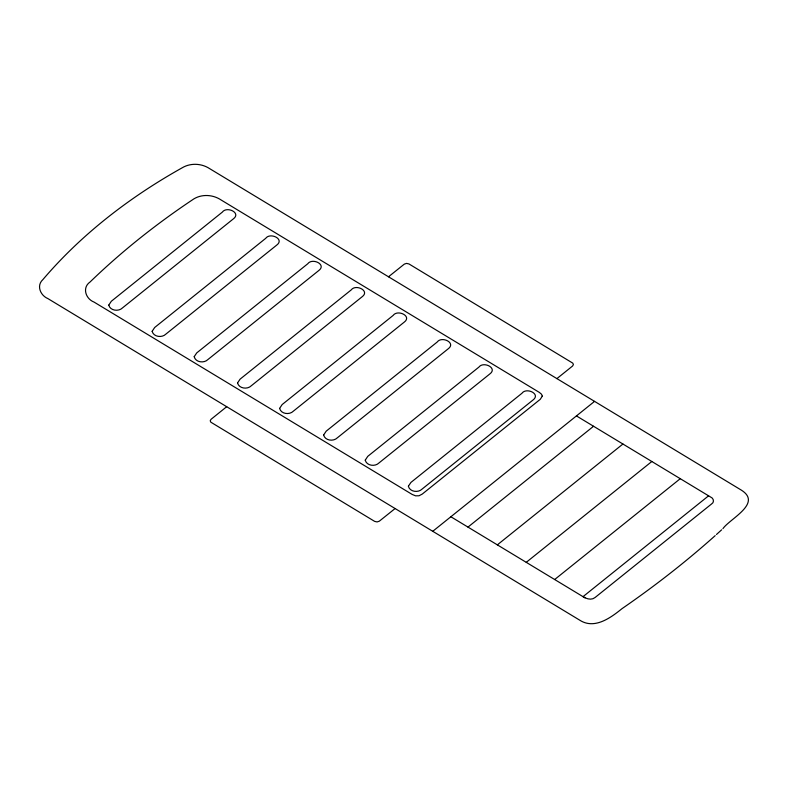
<?xml version="1.0" encoding="UTF-8"?>
<svg xmlns="http://www.w3.org/2000/svg" width="788" height="788" viewBox="0 0 788 788"><rect width="100%" height="100%" fill="white"/><g stroke="black" fill="none" stroke-linecap="round" stroke-linejoin="round"><path stroke-width="1.18" d="M722.931 528.64C729.934 518.583 762.429 503.443 741.429 490.185L209.716 168.681C201.511 163.254 190.391 162.742 181.949 167.933C155.059 182.983 129.281 200.083 105.237 219.389C82.691 237.483 61.681 257.538 42.926 279.553C36.13 285.601 40.474 295.549 47.91 298.603L579.623 620.107C594.408 629.789 610.592 617.881 621.959 608.691C654.503 586.282 685.737 561.962 715.199 535.633M721.65 529.812L716.489 534.471M226.698 406.706L211.017 419.334L210.209 420.782L210.839 422.191L374.664 521.39L377.088 521.932L379.284 521.203L395.113 508.536M388.504 276.785L404.333 264.118L406.529 263.399L408.952 263.941L572.778 363.14L573.408 364.539L572.6 365.996L556.909 378.614M432.75 531.299L594.546 401.378M467.974 527.103L593.551 426.259M497.346 544.863L622.924 444.028M526.246 562.337L651.824 461.502M554.673 579.525L680.261 478.69M450.864 516.751L583.012 596.664L708.589 495.819M583.012 596.664A25.117 17.326 3.7 0 0 583.455 596.92C586.843 599.018 591.699 600.357 595.068 597.511L711.505 504.024C714.647 502.32 713.701 498.105 710.54 497.001L576.442 415.916M584.962 597.836L583.455 596.92M108.783 305.094C110.133 310.758 118.673 311.861 122.514 307.881L233.406 218.837C241.502 212.799 226.727 205.875 222.314 212.139L111.325 301.262L108.783 305.094M152.153 331.315C153.502 336.978 162.042 338.082 165.884 334.102L276.775 245.068C284.901 239.01 270.077 232.096 265.684 238.36L154.684 327.483L152.153 331.315M194.203 356.737C195.542 362.401 204.092 363.504 207.933 359.525L318.825 270.491C326.912 264.423 312.156 257.538 307.734 263.783L196.734 352.906L194.203 356.659M237.572 382.958C238.912 388.622 247.462 389.725 251.303 385.756L362.194 296.712C370.291 290.733 355.634 283.769 351.212 289.915L240.104 379.136L237.572 382.889M279.622 408.391C280.961 414.045 289.501 415.148 293.343 411.178L404.234 322.134C412.36 316.096 397.536 309.152 393.143 315.427L282.153 404.559L279.622 408.391M323.641 435.006C324.991 440.669 333.531 441.772 337.372 437.793L448.264 348.759C456.39 342.701 441.575 335.796 437.173 342.051L326.183 431.174L323.641 435.006M365.248 460.162C366.597 465.826 375.137 466.929 378.979 462.95L489.87 373.916C497.977 367.927 483.32 360.973 478.887 367.119L367.779 456.331L365.248 460.162M408.401 486.255C409.74 491.909 418.29 493.022 422.122 489.043L533.013 399.999C541.149 393.921 526.315 387.036 521.922 393.291L410.932 482.423L408.401 486.176M542.272 396.128L540.292 399.289L422.24 494.086L419.009 495.77L415.571 495.839L412.124 494.411L94.058 302.09C85.754 298.928 81.863 287.699 90.039 282.015C105.484 267.073 121.638 252.889 138.392 239.434C155.699 225.535 173.636 212.425 192.085 200.083C200.566 193.769 212.553 194.212 221.172 200.024L539.347 392.414L541.543 394.246L542.272 396.128"/></g></svg>
